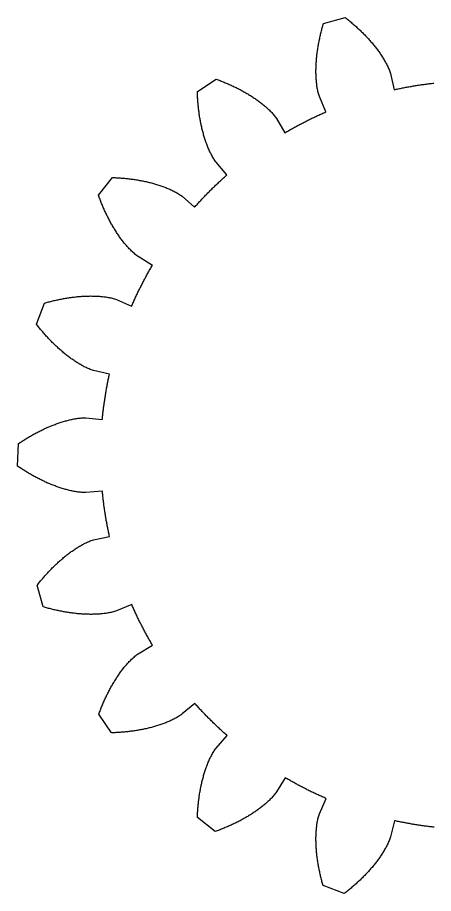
# Model space of a CAD drawing. Header units: millimetres. Extents: x -55 to 60, y -17 to 21.
# Drawn here: x 37.91 to 47.97, y -8.63 to 12.59 of the extents above; entities that cross this region are included whole.
import ezdxf

# ---------------------------------------------------------------- set-up
doc = ezdxf.new("R2010")
doc.units = ezdxf.units.MM
doc.header["$MEASUREMENT"] = 0
doc.layers.add('Layer 1', color=7, linetype='Continuous')

msp = doc.modelspace()

# ---------------------------------------------------------------- linework, layer by layer
at = {"layer": 'Layer 1', "color": 40, "lineweight": 25}
for points in [[(47.9877, -7.028), (47.9615, -7.0251), (47.9353, -7.0221), (47.9091, -7.019), (47.8829, -7.0158), (47.8567, -7.0126), (47.8306, -7.0093), (47.8044, -7.0059), (47.7782, -7.0024), (47.7521, -6.9989), (47.726, -6.9952), (47.6999, -6.9916), (47.6738, -6.9878), (47.6477, -6.9839), (47.6216, -6.98), (47.5955, -6.976), (47.5695, -6.9719), (47.5434, -6.9678), (47.5174, -6.9636), (47.4914, -6.9593), (47.4653, -6.9549), (47.4394, -6.9504), (47.4134, -6.9459), (47.3874, -6.9413), (47.3614, -6.9366), (47.3355, -6.9319), (47.3096, -6.927), (47.2837, -6.9221), (47.2578, -6.9171), (47.2319, -6.9121), (47.206, -6.9069), (47.1801, -6.9017), (47.1543, -6.8965), (47.1285, -6.8911), (47.1027, -6.8857), (47.0769, -6.8802), (47.0511, -6.8746), (47.0253, -6.8689), (46.9296, -7.2573), (46.9224, -7.2827), (46.9141, -7.3077), (46.905, -7.3325), (46.8953, -7.357), (46.8851, -7.3814), (46.8745, -7.4055), (46.8634, -7.4295), (46.852, -7.4532), (46.8402, -7.4768), (46.828, -7.5003), (46.8156, -7.5235), (46.8029, -7.5466), (46.7898, -7.5696), (46.7765, -7.5924), (46.763, -7.6151), (46.7492, -7.6376), (46.7352, -7.66), (46.7209, -7.6822), (46.7064, -7.7043), (46.6918, -7.7262), (46.6769, -7.748), (46.6618, -7.7697), (46.6465, -7.7912), (46.631, -7.8126), (46.6153, -7.8339), (46.5995, -7.855), (46.5835, -7.8759), (46.5673, -7.8968), (46.5509, -7.9176), (46.5344, -7.9382), (46.5177, -7.9587), (46.5009, -7.979), (46.4839, -7.9992), (46.4667, -8.0193), (46.4495, -8.0393), (46.4321, -8.0592), (46.4145, -8.0789), (46.3968, -8.0985), (46.379, -8.118), (46.361, -8.1373), (46.3429, -8.1566), (46.3247, -8.1757), (46.3064, -8.1947), (46.2879, -8.2136), (46.2693, -8.2323), (46.2506, -8.251), (46.2318, -8.2695), (46.2128, -8.2879), (46.1938, -8.3063), (46.1746, -8.3244), (46.1554, -8.3425), (46.136, -8.3605), (46.1165, -8.3783), (46.0969, -8.3961), (46.0772, -8.4137), (46.0574, -8.4312), (46.0375, -8.4486), (46.0175, -8.4659), (45.9974, -8.483), (45.9773, -8.5001), (45.957, -8.5171), (45.9366, -8.5339), (45.9162, -8.5506), (45.8957, -8.5672), (45.875, -8.5837), (45.8543, -8.6001), (45.8335, -8.6164), (45.8126, -8.6325), (45.3006, -8.4432), (45.2934, -8.4178), (45.2862, -8.3924), (45.2793, -8.3669), (45.2724, -8.3414), (45.2657, -8.3159), (45.2591, -8.2903), (45.2527, -8.2647), (45.2464, -8.239), (45.2402, -8.2133), (45.2342, -8.1876), (45.2283, -8.1618), (45.2226, -8.136), (45.217, -8.1102), (45.2116, -8.0843), (45.2063, -8.0584), (45.2012, -8.0324), (45.1962, -8.0065), (45.1914, -7.9806), (45.1868, -7.9546), (45.1823, -7.9285), (45.1779, -7.9024), (45.1738, -7.8764), (45.1698, -7.8503), (45.1659, -7.8241), (45.1623, -7.798), (45.1588, -7.7718), (45.1554, -7.7456), (45.1523, -7.7194), (45.1493, -7.6931), (45.1465, -7.6669), (45.1439, -7.6406), (45.1415, -7.6143), (45.1393, -7.588), (45.1372, -7.5617), (45.1354, -7.5353), (45.1337, -7.509), (45.1322, -7.4826), (45.131, -7.4562), (45.1299, -7.4298), (45.1291, -7.4034), (45.1285, -7.377), (45.1281, -7.3506), (45.1279, -7.3242), (45.128, -7.2978), (45.1282, -7.2714), (45.1288, -7.245), (45.1295, -7.2186), (45.1305, -7.1922), (45.1318, -7.1658), (45.1333, -7.1395), (45.1351, -7.1131), (45.1372, -7.0868), (45.1396, -7.0605), (45.1422, -7.0342), (45.1452, -7.008), (45.1485, -6.9819), (45.1521, -6.9557), (45.156, -6.9296), (45.1604, -6.9036), (45.1651, -6.8777), (45.1702, -6.8518), (45.1758, -6.826), (45.1818, -6.8003), (45.1884, -6.7747), (45.1956, -6.7494), (45.2036, -6.7242), (45.2127, -6.6995), (45.372, -6.3327), (45.3478, -6.3221), (45.3237, -6.3115), (45.2996, -6.3008), (45.2755, -6.2901), (45.2514, -6.2792), (45.2274, -6.2684), (45.2034, -6.2574), (45.1795, -6.2464), (45.1555, -6.2353), (45.1316, -6.2241), (45.1078, -6.2129), (45.084, -6.2016), (45.0602, -6.1902), (45.0364, -6.1787), (45.0127, -6.1672), (44.989, -6.1556), (44.9653, -6.144), (44.9417, -6.1323), (44.9181, -6.1205), (44.8945, -6.1086), (44.871, -6.0967), (44.8475, -6.0847), (44.8241, -6.0726), (44.8006, -6.0605), (44.7773, -6.0483), (44.7539, -6.036), (44.7306, -6.0237), (44.7073, -6.0113), (44.6841, -5.9988), (44.6609, -5.9863), (44.6377, -5.9737), (44.6146, -5.961), (44.5915, -5.9482), (44.5684, -5.9354), (44.5454, -5.9225), (44.5224, -5.9096), (44.4995, -5.8966), (44.4766, -5.8835), (44.4537, -5.8704), (44.4309, -5.8572), (44.4081, -5.8439), (44.3853, -5.8306), (44.1743, -6.1703), (44.1596, -6.1923), (44.1439, -6.2135), (44.1277, -6.2342), (44.1109, -6.2546), (44.0936, -6.2746), (44.076, -6.2943), (44.0581, -6.3136), (44.0399, -6.3327), (44.0214, -6.3515), (44.0026, -6.37), (43.9836, -6.3883), (43.9643, -6.4064), (43.9449, -6.4242), (43.9252, -6.4418), (43.9053, -6.4591), (43.8852, -6.4763), (43.865, -6.4932), (43.8445, -6.5099), (43.8239, -6.5265), (43.8032, -6.5428), (43.7823, -6.5589), (43.7612, -6.5749), (43.74, -6.5906), (43.7187, -6.6062), (43.6972, -6.6216), (43.6756, -6.6367), (43.6539, -6.6517), (43.6321, -6.6666), (43.6101, -6.6813), (43.588, -6.6958), (43.5658, -6.7101), (43.5435, -6.7242), (43.5211, -6.7382), (43.4986, -6.7521), (43.476, -6.7657), (43.4533, -6.7792), (43.4305, -6.7925), (43.4077, -6.8057), (43.3847, -6.8187), (43.3616, -6.8316), (43.3384, -6.8443), (43.3152, -6.8569), (43.2919, -6.8692), (43.2685, -6.8815), (43.245, -6.8936), (43.2215, -6.9056), (43.1979, -6.9174), (43.1741, -6.9291), (43.1503, -6.9406), (43.1265, -6.952), (43.1026, -6.9632), (43.0786, -6.9743), (43.0545, -6.9852), (43.0304, -6.996), (43.0063, -7.0067), (42.982, -7.0173), (42.9577, -7.0276), (42.9334, -7.0379), (42.909, -7.048), (42.8845, -7.058), (42.86, -7.0679), (42.8354, -7.0776), (42.8108, -7.0872), (42.7862, -7.0966), (42.7615, -7.1059), (42.7367, -7.1151), (42.7119, -7.1242), (42.687, -7.1331), (42.2586, -6.7948), (42.2595, -6.7684), (42.2606, -6.742), (42.2618, -6.7157), (42.2632, -6.6893), (42.2647, -6.6629), (42.2664, -6.6366), (42.2681, -6.6102), (42.2701, -6.5838), (42.2722, -6.5575), (42.2744, -6.5312), (42.2768, -6.5049), (42.2793, -6.4785), (42.282, -6.4523), (42.2848, -6.426), (42.2878, -6.3997), (42.2909, -6.3734), (42.2942, -6.3473), (42.2977, -6.3211), (42.3013, -6.2949), (42.3051, -6.2687), (42.309, -6.2426), (42.3131, -6.2166), (42.3173, -6.1905), (42.3218, -6.1644), (42.3264, -6.1384), (42.3311, -6.1125), (42.336, -6.0865), (42.3412, -6.0606), (42.3464, -6.0347), (42.3519, -6.0089), (42.3575, -5.9831), (42.3634, -5.9573), (42.3694, -5.9316), (42.3756, -5.9059), (42.3819, -5.8803), (42.3885, -5.8547), (42.3953, -5.8292), (42.4022, -5.8037), (42.4094, -5.7783), (42.4168, -5.7529), (42.4243, -5.7276), (42.4321, -5.7024), (42.4401, -5.6772), (42.4483, -5.6521), (42.4567, -5.6271), (42.4654, -5.6021), (42.4743, -5.5773), (42.4834, -5.5525), (42.4927, -5.5278), (42.5023, -5.5032), (42.5122, -5.4787), (42.5223, -5.4543), (42.5327, -5.4301), (42.5433, -5.4059), (42.5542, -5.3819), (42.5654, -5.358), (42.5769, -5.3342), (42.5888, -5.3107), (42.6009, -5.2872), (42.6134, -5.264), (42.6263, -5.241), (42.6396, -5.2182), (42.6533, -5.1956), (42.6674, -5.1733), (42.6821, -5.1514), (42.6975, -5.13), (42.7138, -5.1093), (42.9787, -4.8096), (42.9589, -4.7921), (42.9392, -4.7746), (42.9196, -4.757), (42.9, -4.7393), (42.8805, -4.7216), (42.861, -4.7038), (42.8416, -4.686), (42.8222, -4.6681), (42.8029, -4.6501), (42.7836, -4.6321), (42.7644, -4.614), (42.7452, -4.5959), (42.7261, -4.5778), (42.707, -4.5595), (42.688, -4.5412), (42.6691, -4.5229), (42.6502, -4.5045), (42.6313, -4.4861), (42.6125, -4.4676), (42.5938, -4.449), (42.5751, -4.4304), (42.5565, -4.4117), (42.5379, -4.393), (42.5194, -4.3742), (42.5009, -4.3554), (42.4825, -4.3365), (42.4641, -4.3176), (42.4458, -4.2986), (42.4276, -4.2795), (42.4094, -4.2604), (42.3912, -4.2413), (42.3732, -4.2221), (42.3551, -4.2028), (42.3372, -4.1835), (42.3192, -4.1642), (42.3014, -4.1448), (42.2836, -4.1253), (42.2659, -4.1058), (42.2482, -4.0862), (42.2305, -4.0666), (42.213, -4.0469), (42.1954, -4.0272), (41.8897, -4.2851), (41.869, -4.3015), (41.8475, -4.3168), (41.8256, -4.3315), (41.8034, -4.3457), (41.7808, -4.3594), (41.758, -4.3727), (41.735, -4.3855), (41.7117, -4.398), (41.6883, -4.4102), (41.6647, -4.422), (41.641, -4.4335), (41.6171, -4.4447), (41.5931, -4.4556), (41.5689, -4.4663), (41.5446, -4.4767), (41.5202, -4.4868), (41.4958, -4.4966), (41.4711, -4.5062), (41.4465, -4.5156), (41.4217, -4.5247), (41.3968, -4.5336), (41.3719, -4.5422), (41.3468, -4.5507), (41.3217, -4.5589), (41.2965, -4.5669), (41.2713, -4.5746), (41.2461, -4.5822), (41.2207, -4.5896), (41.1952, -4.5967), (41.1697, -4.6037), (41.1442, -4.6105), (41.1187, -4.617), (41.093, -4.6234), (41.0673, -4.6296), (41.0416, -4.6356), (41.0159, -4.6414), (40.9901, -4.6471), (40.9643, -4.6525), (40.9384, -4.6578), (40.9124, -4.6629), (40.8865, -4.6678), (40.8605, -4.6726), (40.8346, -4.6772), (40.8085, -4.6816), (40.7824, -4.6859), (40.7563, -4.69), (40.7302, -4.6939), (40.7041, -4.6977), (40.6778, -4.7013), (40.6517, -4.7047), (40.6255, -4.708), (40.5992, -4.7112), (40.573, -4.7141), (40.5467, -4.717), (40.5204, -4.7196), (40.4941, -4.7222), (40.4678, -4.7246), (40.4414, -4.7268), (40.4151, -4.7289), (40.3888, -4.7308), (40.3624, -4.7326), (40.336, -4.7343), (40.3097, -4.7358), (40.2833, -4.7371), (40.2569, -4.7384), (40.2305, -4.7394), (40.2041, -4.7404), (40.1777, -4.7412), (39.8748, -4.2871), (39.8838, -4.2623), (39.893, -4.2375), (39.9023, -4.2128), (39.9118, -4.1881), (39.9214, -4.1635), (39.9311, -4.139), (39.9409, -4.1144), (39.9509, -4.09), (39.961, -4.0656), (39.9713, -4.0412), (39.9817, -4.0169), (39.9922, -3.9927), (40.0029, -3.9685), (40.0137, -3.9444), (40.0247, -3.9203), (40.0358, -3.8963), (40.047, -3.8724), (40.0584, -3.8486), (40.0699, -3.8248), (40.0816, -3.8011), (40.0934, -3.7775), (40.1053, -3.754), (40.1174, -3.7305), (40.1297, -3.707), (40.1421, -3.6837), (40.1547, -3.6605), (40.1674, -3.6374), (40.1802, -3.6143), (40.1933, -3.5913), (40.2064, -3.5684), (40.2198, -3.5457), (40.2332, -3.523), (40.2469, -3.5004), (40.2607, -3.4778), (40.2747, -3.4554), (40.2889, -3.4331), (40.3032, -3.411), (40.3177, -3.3889), (40.3324, -3.3669), (40.3472, -3.345), (40.3622, -3.3233), (40.3774, -3.3017), (40.3928, -3.2803), (40.4083, -3.2589), (40.4241, -3.2377), (40.44, -3.2167), (40.4562, -3.1958), (40.4725, -3.175), (40.489, -3.1544), (40.5058, -3.134), (40.5227, -3.1138), (40.5398, -3.0937), (40.5572, -3.0738), (40.5748, -3.0541), (40.5926, -3.0346), (40.6106, -3.0154), (40.6289, -2.9964), (40.6475, -2.9776), (40.6663, -2.9591), (40.6853, -2.9408), (40.7047, -2.9229), (40.7244, -2.9053), (40.7444, -2.8881), (40.7647, -2.8713), (40.7855, -2.855), (40.8067, -2.8394), (40.8286, -2.8247), (41.1731, -2.6216), (41.1597, -2.5988), (41.1464, -2.576), (41.1332, -2.5532), (41.12, -2.5304), (41.1069, -2.5075), (41.0939, -2.4846), (41.0809, -2.4616), (41.068, -2.4386), (41.0552, -2.4155), (41.0424, -2.3925), (41.0297, -2.3693), (41.0171, -2.3462), (41.0045, -2.323), (40.992, -2.2998), (40.9796, -2.2765), (40.9673, -2.2532), (40.955, -2.2299), (40.9427, -2.2065), (40.9306, -2.1831), (40.9185, -2.1596), (40.9065, -2.1362), (40.8945, -2.1127), (40.8826, -2.0891), (40.8708, -2.0655), (40.8591, -2.0419), (40.8474, -2.0183), (40.8358, -1.9946), (40.8242, -1.9709), (40.8128, -1.9471), (40.8014, -1.9233), (40.79, -1.8995), (40.7788, -1.8757), (40.7676, -1.8518), (40.7565, -1.8279), (40.7454, -1.8039), (40.7344, -1.7799), (40.7235, -1.7559), (40.7127, -1.7319), (40.7019, -1.7078), (40.6912, -1.6837), (40.6806, -1.6596), (40.67, -1.6354), (40.2995, -1.7862), (40.2747, -1.7953), (40.2496, -1.8033), (40.2242, -1.8105), (40.1987, -1.8171), (40.173, -1.8232), (40.1472, -1.8288), (40.1213, -1.8339), (40.0954, -1.8386), (40.0693, -1.8429), (40.0432, -1.8469), (40.0171, -1.8505), (39.9909, -1.8538), (39.9647, -1.8567), (39.9384, -1.8594), (39.9121, -1.8618), (39.8858, -1.8638), (39.8595, -1.8656), (39.8331, -1.8672), (39.8067, -1.8684), (39.7804, -1.8694), (39.754, -1.8702), (39.7276, -1.8707), (39.7011, -1.871), (39.6747, -1.871), (39.6483, -1.8709), (39.6219, -1.8705), (39.5956, -1.8698), (39.5692, -1.869), (39.5427, -1.868), (39.5163, -1.8667), (39.49, -1.8653), (39.4636, -1.8636), (39.4373, -1.8618), (39.4109, -1.8597), (39.3846, -1.8575), (39.3583, -1.855), (39.3321, -1.8524), (39.3058, -1.8496), (39.2796, -1.8467), (39.2533, -1.8435), (39.2271, -1.8402), (39.201, -1.8367), (39.1748, -1.833), (39.1487, -1.8292), (39.1226, -1.8252), (39.0965, -1.821), (39.0705, -1.8167), (39.0444, -1.8122), (39.0184, -1.8075), (38.9924, -1.8027), (38.9665, -1.7978), (38.9406, -1.7926), (38.9146, -1.7873), (38.8888, -1.7819), (38.863, -1.7763), (38.8372, -1.7706), (38.8114, -1.7648), (38.7856, -1.7587), (38.76, -1.7526), (38.7343, -1.7463), (38.7086, -1.7398), (38.6831, -1.7333), (38.6576, -1.7266), (38.6321, -1.7197), (38.6066, -1.7127), (38.5811, -1.7056), (38.5557, -1.6983), (38.5304, -1.691), (38.3826, -1.1654), (38.3989, -1.1446), (38.4153, -1.1239), (38.4318, -1.1033), (38.4484, -1.0828), (38.4651, -1.0623), (38.4819, -1.042), (38.4989, -1.0217), (38.5159, -1.0015), (38.5331, -0.9814), (38.5504, -0.9614), (38.5678, -0.9415), (38.5853, -0.9217), (38.6029, -0.9021), (38.6206, -0.8825), (38.6385, -0.863), (38.6565, -0.8436), (38.6745, -0.8243), (38.6927, -0.8052), (38.711, -0.7861), (38.7294, -0.7672), (38.748, -0.7483), (38.7666, -0.7296), (38.7854, -0.7111), (38.8043, -0.6926), (38.8233, -0.6742), (38.8424, -0.656), (38.8616, -0.638), (38.881, -0.62), (38.9005, -0.6021), (38.9201, -0.5844), (38.9398, -0.5669), (38.9596, -0.5495), (38.9796, -0.5322), (38.9997, -0.5151), (39.0199, -0.4981), (39.0403, -0.4813), (39.0608, -0.4646), (39.0814, -0.4481), (39.1021, -0.4317), (39.123, -0.4155), (39.144, -0.3995), (39.1651, -0.3837), (39.1864, -0.368), (39.2078, -0.3525), (39.2293, -0.3372), (39.251, -0.3221), (39.2728, -0.3072), (39.2947, -0.2925), (39.3168, -0.278), (39.339, -0.2638), (39.3614, -0.2497), (39.3839, -0.236), (39.4065, -0.2224), (39.4294, -0.2091), (39.4523, -0.1961), (39.4754, -0.1834), (39.4987, -0.1709), (39.5221, -0.1588), (39.5457, -0.147), (39.5695, -0.1356), (39.5934, -0.1245), (39.6176, -0.1138), (39.6419, -0.1036), (39.6665, -0.0939), (39.6913, -0.0849), (39.7163, -0.0765), (39.7417, -0.0694), (40.132, 0.0174), (40.1264, 0.0431), (40.1207, 0.0689), (40.1152, 0.0947), (40.1097, 0.1205), (40.1044, 0.1463), (40.0991, 0.1721), (40.0938, 0.198), (40.0887, 0.2239), (40.0836, 0.2497), (40.0786, 0.2756), (40.0736, 0.3015), (40.0688, 0.3275), (40.064, 0.3534), (40.0593, 0.3794), (40.0547, 0.4053), (40.0501, 0.4313), (40.0456, 0.4573), (40.0412, 0.4833), (40.0369, 0.5093), (40.0326, 0.5353), (40.0285, 0.5614), (40.0244, 0.5874), (40.0203, 0.6135), (40.0164, 0.6396), (40.0125, 0.6657), (40.0087, 0.6918), (40.005, 0.7179), (40.0013, 0.744), (39.9978, 0.7701), (39.9943, 0.7963), (39.9909, 0.8224), (39.9875, 0.8486), (39.9843, 0.8748), (39.9811, 0.901), (39.978, 0.9272), (39.9749, 0.9534), (39.972, 0.9796), (39.9691, 1.0058), (39.9663, 1.032), (39.9635, 1.0582), (39.9609, 1.0845), (39.9583, 1.1107), (39.5593, 1.0818), (39.533, 1.0807), (39.5066, 1.0809), (39.4802, 1.0819), (39.4539, 1.0835), (39.4276, 1.0857), (39.4013, 1.0884), (39.3751, 1.0915), (39.349, 1.095), (39.3229, 1.099), (39.2969, 1.1033), (39.2709, 1.1079), (39.245, 1.1129), (39.2191, 1.1182), (39.1933, 1.1238), (39.1676, 1.1296), (39.1419, 1.1358), (39.1163, 1.1422), (39.0908, 1.1489), (39.0653, 1.1559), (39.0399, 1.1631), (39.0146, 1.1705), (38.9893, 1.1782), (38.9641, 1.1861), (38.9389, 1.1942), (38.9139, 1.2025), (38.8889, 1.211), (38.864, 1.2198), (38.8392, 1.2287), (38.8144, 1.2379), (38.7896, 1.2472), (38.765, 1.2568), (38.7405, 1.2665), (38.716, 1.2764), (38.6916, 1.2865), (38.6672, 1.2967), (38.643, 1.3072), (38.6188, 1.3178), (38.5947, 1.3285), (38.5707, 1.3395), (38.5467, 1.3506), (38.5228, 1.3618), (38.499, 1.3732), (38.4753, 1.3848), (38.4516, 1.3965), (38.428, 1.4084), (38.4045, 1.4204), (38.381, 1.4326), (38.3577, 1.4449), (38.3343, 1.4574), (38.3111, 1.47), (38.288, 1.4827), (38.2649, 1.4956), (38.2419, 1.5087), (38.219, 1.5218), (38.1962, 1.5351), (38.1734, 1.5485), (38.1507, 1.562), (38.1281, 1.5757), (38.1056, 1.5895), (38.0831, 1.6034), (38.0607, 1.6175), (38.0384, 1.6316), (38.0162, 1.6459), (37.9941, 1.6603), (37.972, 1.6748), (37.95, 1.6895), (37.9281, 1.7042), (37.9062, 1.7191), (37.9281, 2.2645), (37.95, 2.2793), (37.972, 2.2939), (37.9941, 2.3084), (38.0162, 2.3228), (38.0384, 2.3371), (38.0607, 2.3512), (38.0831, 2.3653), (38.1056, 2.3792), (38.1281, 2.393), (38.1507, 2.4067), (38.1734, 2.4202), (38.1962, 2.4337), (38.219, 2.4469), (38.2419, 2.4601), (38.2649, 2.4731), (38.288, 2.486), (38.3111, 2.4987), (38.3343, 2.5113), (38.3577, 2.5238), (38.381, 2.5361), (38.4045, 2.5483), (38.428, 2.5603), (38.4516, 2.5722), (38.4753, 2.584), (38.499, 2.5955), (38.5228, 2.6069), (38.5467, 2.6182), (38.5707, 2.6293), (38.5947, 2.6402), (38.6188, 2.651), (38.643, 2.6616), (38.6672, 2.672), (38.6916, 2.6823), (38.716, 2.6924), (38.7405, 2.7023), (38.765, 2.712), (38.7896, 2.7215), (38.8144, 2.7309), (38.8392, 2.74), (38.864, 2.749), (38.8889, 2.7577), (38.9139, 2.7663), (38.9389, 2.7746), (38.9641, 2.7827), (38.9893, 2.7906), (39.0146, 2.7983), (39.0399, 2.8057), (39.0653, 2.8129), (39.0908, 2.8198), (39.1163, 2.8265), (39.1419, 2.8329), (39.1676, 2.8391), (39.1933, 2.845), (39.2191, 2.8506), (39.245, 2.8559), (39.2709, 2.8608), (39.2969, 2.8655), (39.3229, 2.8698), (39.349, 2.8737), (39.3751, 2.8772), (39.4013, 2.8804), (39.4276, 2.883), (39.4539, 2.8852), (39.4802, 2.8868), (39.5066, 2.8878), (39.533, 2.888), (39.5593, 2.887), (39.9574, 2.8488), (39.96, 2.8751), (39.9626, 2.9013), (39.9653, 2.9276), (39.9681, 2.9538), (39.9709, 2.98), (39.9739, 3.0062), (39.9769, 3.0324), (39.98, 3.0586), (39.9831, 3.0848), (39.9864, 3.111), (39.9897, 3.1372), (39.9931, 3.1633), (39.9965, 3.1895), (40.0001, 3.2156), (40.0037, 3.2417), (40.0074, 3.2678), (40.0112, 3.2939), (40.015, 3.32), (40.019, 3.3461), (40.0229, 3.3722), (40.027, 3.3982), (40.0312, 3.4243), (40.0354, 3.4503), (40.0397, 3.4763), (40.0441, 3.5024), (40.0485, 3.5284), (40.0531, 3.5543), (40.0577, 3.5803), (40.0623, 3.6063), (40.0671, 3.6322), (40.0719, 3.6581), (40.0768, 3.6841), (40.0818, 3.71), (40.0869, 3.7358), (40.092, 3.7617), (40.0972, 3.7876), (40.1025, 3.8134), (40.1079, 3.8392), (40.1133, 3.865), (40.1188, 3.8908), (40.1244, 3.9166), (40.13, 3.9424), (39.7417, 4.0381), (39.7163, 4.0453), (39.6913, 4.0536), (39.6665, 4.0627), (39.6419, 4.0724), (39.6176, 4.0826), (39.5934, 4.0932), (39.5695, 4.1043), (39.5457, 4.1157), (39.5221, 4.1275), (39.4987, 4.1397), (39.4754, 4.1521), (39.4523, 4.1648), (39.4294, 4.1779), (39.4065, 4.1912), (39.3839, 4.2047), (39.3614, 4.2185), (39.339, 4.2325), (39.3168, 4.2468), (39.2947, 4.2613), (39.2728, 4.2759), (39.251, 4.2908), (39.2293, 4.3059), (39.2078, 4.3212), (39.1864, 4.3367), (39.1651, 4.3524), (39.144, 4.3682), (39.123, 4.3842), (39.1021, 4.4004), (39.0814, 4.4168), (39.0608, 4.4333), (39.0403, 4.45), (39.0199, 4.4668), (38.9997, 4.4838), (38.9796, 4.501), (38.9596, 4.5182), (38.9398, 4.5356), (38.9201, 4.5532), (38.9005, 4.5709), (38.881, 4.5887), (38.8616, 4.6067), (38.8424, 4.6248), (38.8233, 4.643), (38.8043, 4.6613), (38.7854, 4.6798), (38.7666, 4.6984), (38.748, 4.7171), (38.7294, 4.7359), (38.711, 4.7549), (38.6927, 4.7739), (38.6745, 4.7931), (38.6565, 4.8123), (38.6385, 4.8317), (38.6206, 4.8512), (38.6029, 4.8708), (38.5853, 4.8905), (38.5678, 4.9103), (38.5504, 4.9302), (38.5331, 4.9502), (38.5159, 4.9703), (38.4989, 4.9904), (38.4819, 5.0107), (38.4651, 5.0311), (38.4484, 5.0515), (38.4318, 5.072), (38.4153, 5.0927), (38.3989, 5.1134), (38.3826, 5.1342), (38.3664, 5.1551), (38.5557, 5.6671), (38.5811, 5.6743), (38.6066, 5.6815), (38.6321, 5.6884), (38.6576, 5.6953), (38.6831, 5.702), (38.7086, 5.7086), (38.7343, 5.715), (38.76, 5.7213), (38.7856, 5.7275), (38.8114, 5.7335), (38.8372, 5.7394), (38.863, 5.7451), (38.8888, 5.7507), (38.9146, 5.7561), (38.9406, 5.7614), (38.9665, 5.7665), (38.9924, 5.7715), (39.0184, 5.7763), (39.0444, 5.7809), (39.0705, 5.7854), (39.0965, 5.7898), (39.1226, 5.7939), (39.1487, 5.7979), (39.1748, 5.8018), (39.201, 5.8054), (39.2271, 5.8089), (39.2533, 5.8123), (39.2796, 5.8154), (39.3058, 5.8184), (39.3321, 5.8212), (39.3583, 5.8238), (39.3846, 5.8262), (39.4109, 5.8285), (39.4373, 5.8305), (39.4636, 5.8324), (39.49, 5.834), (39.5163, 5.8355), (39.5427, 5.8367), (39.5692, 5.8378), (39.5956, 5.8386), (39.6219, 5.8392), (39.6483, 5.8396), (39.6747, 5.8398), (39.7011, 5.8397), (39.7276, 5.8395), (39.754, 5.8389), (39.7804, 5.8382), (39.8067, 5.8372), (39.8331, 5.8359), (39.8595, 5.8344), (39.8858, 5.8326), (39.9121, 5.8305), (39.9384, 5.8281), (39.9647, 5.8255), (39.9909, 5.8225), (40.0171, 5.8192), (40.0432, 5.8156), (40.0693, 5.8117), (40.0954, 5.8073), (40.1213, 5.8026), (40.1472, 5.7975), (40.173, 5.7919), (40.1987, 5.7859), (40.2242, 5.7793), (40.2496, 5.7721), (40.2747, 5.7641), (40.2995, 5.755), (40.6663, 5.5957), (40.6768, 5.6199), (40.6875, 5.644), (40.6981, 5.6681), (40.7089, 5.6922), (40.7197, 5.7163), (40.7306, 5.7403), (40.7416, 5.7643), (40.7526, 5.7882), (40.7637, 5.8122), (40.7749, 5.8361), (40.7861, 5.8599), (40.7974, 5.8837), (40.8088, 5.9075), (40.8202, 5.9313), (40.8317, 5.955), (40.8433, 5.9787), (40.855, 6.0024), (40.8667, 6.026), (40.8785, 6.0496), (40.8904, 6.0732), (40.9023, 6.0967), (40.9143, 6.1202), (40.9263, 6.1436), (40.9385, 6.1671), (40.9507, 6.1904), (40.963, 6.2138), (40.9753, 6.2371), (40.9877, 6.2604), (41.0002, 6.2836), (41.0127, 6.3068), (41.0253, 6.33), (41.038, 6.3531), (41.0507, 6.3762), (41.0635, 6.3993), (41.0764, 6.4223), (41.0893, 6.4453), (41.1024, 6.4682), (41.1154, 6.4911), (41.1286, 6.514), (41.1418, 6.5368), (41.1551, 6.5596), (41.1684, 6.5824), (40.8286, 6.7934), (40.8067, 6.8081), (40.7855, 6.8238), (40.7647, 6.84), (40.7444, 6.8568), (40.7244, 6.8741), (40.7047, 6.8917), (40.6853, 6.9096), (40.6663, 6.9278), (40.6475, 6.9463), (40.6289, 6.9651), (40.6106, 6.9841), (40.5926, 7.0034), (40.5748, 7.0228), (40.5572, 7.0425), (40.5398, 7.0624), (40.5227, 7.0825), (40.5058, 7.1027), (40.489, 7.1232), (40.4725, 7.1438), (40.4562, 7.1645), (40.44, 7.1854), (40.4241, 7.2065), (40.4083, 7.2277), (40.3928, 7.249), (40.3774, 7.2705), (40.3622, 7.2921), (40.3472, 7.3138), (40.3324, 7.3356), (40.3177, 7.3576), (40.3032, 7.3797), (40.2889, 7.4019), (40.2747, 7.4242), (40.2607, 7.4466), (40.2469, 7.4691), (40.2332, 7.4917), (40.2198, 7.5144), (40.2064, 7.5372), (40.1933, 7.5601), (40.1802, 7.583), (40.1674, 7.6061), (40.1547, 7.6293), (40.1421, 7.6525), (40.1297, 7.6758), (40.1174, 7.6992), (40.1053, 7.7227), (40.0934, 7.7462), (40.0816, 7.7699), (40.0699, 7.7936), (40.0584, 7.8174), (40.047, 7.8412), (40.0358, 7.8651), (40.0247, 7.8891), (40.0137, 7.9132), (40.0029, 7.9373), (39.9922, 7.9614), (39.9817, 7.9857), (39.9713, 8.01), (39.961, 8.0343), (39.9509, 8.0587), (39.9409, 8.0832), (39.9311, 8.1077), (39.9214, 8.1323), (39.9118, 8.1569), (39.9023, 8.1815), (39.893, 8.2063), (39.8838, 8.231), (39.8748, 8.2558), (39.8658, 8.2807), (40.2041, 8.7091), (40.2305, 8.7082), (40.2569, 8.7071), (40.2833, 8.7059), (40.3097, 8.7045), (40.336, 8.703), (40.3624, 8.7014), (40.3888, 8.6996), (40.4151, 8.6976), (40.4414, 8.6955), (40.4678, 8.6933), (40.4941, 8.6909), (40.5204, 8.6884), (40.5467, 8.6857), (40.573, 8.6829), (40.5992, 8.6799), (40.6255, 8.6768), (40.6517, 8.6735), (40.6778, 8.67), (40.7041, 8.6664), (40.7302, 8.6626), (40.7563, 8.6587), (40.7824, 8.6546), (40.8085, 8.6504), (40.8346, 8.6459), (40.8605, 8.6413), (40.8865, 8.6366), (40.9124, 8.6317), (40.9384, 8.6265), (40.9643, 8.6213), (40.9901, 8.6158), (41.0159, 8.6102), (41.0416, 8.6043), (41.0673, 8.5983), (41.093, 8.5921), (41.1187, 8.5858), (41.1442, 8.5792), (41.1697, 8.5724), (41.1952, 8.5655), (41.2207, 8.5583), (41.2461, 8.5509), (41.2713, 8.5434), (41.2965, 8.5356), (41.3217, 8.5276), (41.3468, 8.5194), (41.3719, 8.511), (41.3968, 8.5023), (41.4217, 8.4934), (41.4465, 8.4843), (41.4711, 8.475), (41.4958, 8.4654), (41.5202, 8.4555), (41.5446, 8.4454), (41.5689, 8.435), (41.5931, 8.4244), (41.6171, 8.4135), (41.641, 8.4023), (41.6647, 8.3908), (41.6883, 8.3789), (41.7117, 8.3668), (41.735, 8.3543), (41.758, 8.3414), (41.7808, 8.3281), (41.8034, 8.3144), (41.8256, 8.3003), (41.8475, 8.2856), (41.869, 8.2702), (41.8897, 8.2539), (42.1893, 7.989), (42.2068, 8.0088), (42.2244, 8.0285), (42.242, 8.0481), (42.2596, 8.0677), (42.2774, 8.0872), (42.2952, 8.1067), (42.313, 8.1261), (42.3309, 8.1455), (42.3488, 8.1648), (42.3668, 8.1841), (42.3849, 8.2033), (42.403, 8.2225), (42.4212, 8.2416), (42.4394, 8.2607), (42.4577, 8.2797), (42.4761, 8.2986), (42.4944, 8.3175), (42.5129, 8.3364), (42.5314, 8.3552), (42.55, 8.3739), (42.5686, 8.3926), (42.5872, 8.4112), (42.606, 8.4298), (42.6247, 8.4483), (42.6436, 8.4668), (42.6625, 8.4852), (42.6814, 8.5036), (42.7004, 8.5219), (42.7194, 8.5401), (42.7385, 8.5583), (42.7577, 8.5765), (42.7769, 8.5945), (42.7961, 8.6126), (42.8154, 8.6305), (42.8348, 8.6485), (42.8542, 8.6663), (42.8737, 8.6841), (42.8932, 8.7019), (42.9128, 8.7195), (42.9324, 8.7372), (42.952, 8.7547), (42.9718, 8.7723), (42.7138, 9.078), (42.6975, 9.0987), (42.6821, 9.1202), (42.6674, 9.1421), (42.6533, 9.1643), (42.6396, 9.1869), (42.6263, 9.2097), (42.6134, 9.2328), (42.6009, 9.256), (42.5888, 9.2794), (42.5769, 9.303), (42.5654, 9.3267), (42.5542, 9.3506), (42.5433, 9.3746), (42.5327, 9.3988), (42.5223, 9.4231), (42.5122, 9.4475), (42.5023, 9.472), (42.4927, 9.4966), (42.4834, 9.5212), (42.4743, 9.546), (42.4654, 9.5709), (42.4567, 9.5958), (42.4483, 9.6209), (42.4401, 9.646), (42.4321, 9.6712), (42.4243, 9.6964), (42.4168, 9.7216), (42.4094, 9.747), (42.4022, 9.7725), (42.3953, 9.798), (42.3885, 9.8235), (42.3819, 9.8491), (42.3756, 9.8747), (42.3694, 9.9004), (42.3634, 9.9261), (42.3575, 9.9518), (42.3519, 9.9776), (42.3464, 10.0034), (42.3412, 10.0293), (42.336, 10.0553), (42.3311, 10.0812), (42.3264, 10.1072), (42.3218, 10.1331), (42.3173, 10.1592), (42.3131, 10.1853), (42.309, 10.2114), (42.3051, 10.2375), (42.3013, 10.2637), (42.2977, 10.2899), (42.2942, 10.316), (42.2909, 10.3422), (42.2878, 10.3685), (42.2848, 10.3947), (42.282, 10.421), (42.2793, 10.4473), (42.2768, 10.4736), (42.2744, 10.4999), (42.2722, 10.5263), (42.2701, 10.5526), (42.2681, 10.5789), (42.2664, 10.6053), (42.2647, 10.6317), (42.2632, 10.658), (42.2618, 10.6844), (42.2606, 10.7108), (42.2595, 10.7372), (42.2586, 10.7636), (42.2578, 10.79), (42.7119, 11.0929), (42.7367, 11.0839), (42.7615, 11.0747), (42.7862, 11.0654), (42.8108, 11.0559), (42.8354, 11.0463), (42.86, 11.0366), (42.8845, 11.0268), (42.909, 11.0168), (42.9334, 11.0067), (42.9577, 10.9964), (42.982, 10.986), (43.0063, 10.9755), (43.0304, 10.9648), (43.0545, 10.954), (43.0786, 10.943), (43.1026, 10.9319), (43.1265, 10.9207), (43.1503, 10.9093), (43.1741, 10.8978), (43.1979, 10.8861), (43.2215, 10.8743), (43.245, 10.8624), (43.2685, 10.8503), (43.2919, 10.838), (43.3152, 10.8256), (43.3384, 10.8131), (43.3616, 10.8004), (43.3847, 10.7875), (43.4077, 10.7744), (43.4305, 10.7613), (43.4533, 10.748), (43.476, 10.7345), (43.4986, 10.7208), (43.5211, 10.707), (43.5435, 10.693), (43.5658, 10.6788), (43.588, 10.6645), (43.6101, 10.65), (43.6321, 10.6353), (43.6539, 10.6205), (43.6756, 10.6055), (43.6972, 10.5903), (43.7187, 10.5749), (43.74, 10.5594), (43.7612, 10.5436), (43.7823, 10.5277), (43.8032, 10.5115), (43.8239, 10.4952), (43.8445, 10.4787), (43.865, 10.462), (43.8852, 10.445), (43.9053, 10.4279), (43.9252, 10.4105), (43.9449, 10.3929), (43.9643, 10.3751), (43.9836, 10.3571), (44.0026, 10.3388), (44.0214, 10.3203), (44.0399, 10.3014), (44.0581, 10.2824), (44.076, 10.263), (44.0936, 10.2434), (44.1109, 10.2233), (44.1277, 10.203), (44.1439, 10.1822), (44.1596, 10.161), (44.1743, 10.1391), (44.3774, 9.7946), (44.4001, 9.808), (44.4229, 9.8213), (44.4457, 9.8345), (44.4686, 9.8477), (44.4915, 9.8608), (44.5144, 9.8738), (44.5374, 9.8868), (44.5604, 9.8997), (44.5834, 9.9125), (44.6065, 9.9253), (44.6296, 9.938), (44.6528, 9.9506), (44.676, 9.9632), (44.6992, 9.9757), (44.7225, 9.9881), (44.7458, 10.0005), (44.7691, 10.0127), (44.7925, 10.025), (44.8159, 10.0371), (44.8393, 10.0492), (44.8628, 10.0612), (44.8863, 10.0732), (44.9098, 10.0851), (44.9334, 10.0969), (44.957, 10.1086), (44.9807, 10.1203), (45.0044, 10.1319), (45.0281, 10.1435), (45.0518, 10.1549), (45.0756, 10.1663), (45.0994, 10.1777), (45.1233, 10.1889), (45.1472, 10.2001), (45.1711, 10.2112), (45.195, 10.2223), (45.219, 10.2333), (45.243, 10.2442), (45.2671, 10.255), (45.2912, 10.2658), (45.3153, 10.2765), (45.3394, 10.2872), (45.3636, 10.2977), (45.2127, 10.6682), (45.2036, 10.693), (45.1956, 10.7181), (45.1884, 10.7435), (45.1818, 10.769), (45.1758, 10.7947), (45.1702, 10.8205), (45.1651, 10.8464), (45.1604, 10.8724), (45.156, 10.8984), (45.1521, 10.9245), (45.1485, 10.9506), (45.1452, 10.9768), (45.1422, 11.003), (45.1396, 11.0293), (45.1372, 11.0556), (45.1351, 11.0819), (45.1333, 11.1082), (45.1318, 11.1346), (45.1305, 11.161), (45.1295, 11.1873), (45.1288, 11.2137), (45.1282, 11.2401), (45.128, 11.2666), (45.1279, 11.293), (45.1281, 11.3194), (45.1285, 11.3458), (45.1291, 11.3721), (45.1299, 11.3985), (45.131, 11.425), (45.1322, 11.4514), (45.1337, 11.4777), (45.1354, 11.5041), (45.1372, 11.5304), (45.1393, 11.5568), (45.1415, 11.5831), (45.1439, 11.6094), (45.1465, 11.6356), (45.1493, 11.6619), (45.1523, 11.6881), (45.1554, 11.7144), (45.1588, 11.7406), (45.1623, 11.7667), (45.1659, 11.7929), (45.1698, 11.819), (45.1738, 11.8451), (45.1779, 11.8712), (45.1823, 11.8972), (45.1868, 11.9233), (45.1914, 11.9493), (45.1962, 11.9753), (45.2012, 12.0012), (45.2063, 12.0272), (45.2116, 12.0531), (45.217, 12.0789), (45.2226, 12.1047), (45.2283, 12.1306), (45.2342, 12.1563), (45.2402, 12.1821), (45.2464, 12.2077), (45.2527, 12.2334), (45.2591, 12.2591), (45.2657, 12.2846), (45.2724, 12.3101), (45.2793, 12.3357), (45.2862, 12.3611), (45.2934, 12.3866), (45.3006, 12.412), (45.308, 12.4373), (45.8335, 12.5851), (45.8543, 12.5688), (45.875, 12.5524), (45.8957, 12.5359), (45.9162, 12.5193), (45.9366, 12.5026), (45.957, 12.4858), (45.9773, 12.4688), (45.9974, 12.4518), (46.0175, 12.4346), (46.0375, 12.4173), (46.0574, 12.3999), (46.0772, 12.3824), (46.0969, 12.3648), (46.1165, 12.3471), (46.136, 12.3292), (46.1554, 12.3112), (46.1746, 12.2932), (46.1938, 12.275), (46.2128, 12.2567), (46.2318, 12.2383), (46.2506, 12.2197), (46.2693, 12.2011), (46.2879, 12.1823), (46.3064, 12.1634), (46.3247, 12.1444), (46.3429, 12.1253), (46.361, 12.1061), (46.379, 12.0867), (46.3968, 12.0672), (46.4145, 12.0476), (46.4321, 12.0279), (46.4495, 12.0081), (46.4667, 11.9881), (46.4839, 11.968), (46.5009, 11.9478), (46.5177, 11.9274), (46.5344, 11.9069), (46.5509, 11.8863), (46.5673, 11.8656), (46.5835, 11.8447), (46.5995, 11.8237), (46.6153, 11.8026), (46.631, 11.7813), (46.6465, 11.7599), (46.6618, 11.7384), (46.6769, 11.7167), (46.6918, 11.6949), (46.7064, 11.673), (46.7209, 11.6509), (46.7352, 11.6287), (46.7492, 11.6063), (46.763, 11.5838), (46.7765, 11.5612), (46.7898, 11.5383), (46.8029, 11.5154), (46.8156, 11.4923), (46.828, 11.469), (46.8402, 11.4456), (46.852, 11.422), (46.8634, 11.3982), (46.8745, 11.3743), (46.8851, 11.3501), (46.8953, 11.3258), (46.905, 11.3012), (46.9141, 11.2765), (46.9224, 11.2514), (46.9296, 11.226), (47.0163, 10.8357), (47.0421, 10.8414), (47.0679, 10.847), (47.0936, 10.8525), (47.1194, 10.858), (47.1453, 10.8633), (47.1711, 10.8686), (47.197, 10.8739), (47.2228, 10.879), (47.2487, 10.8841), (47.2746, 10.8891), (47.3005, 10.8941), (47.3264, 10.8989), (47.3524, 10.9037), (47.3783, 10.9084), (47.4043, 10.913), (47.4303, 10.9176), (47.4563, 10.9221), (47.4823, 10.9265), (47.5083, 10.9308), (47.5343, 10.9351)], [(47.5343, 10.9351), (47.5604, 10.9392), (47.5864, 10.9433), (47.6125, 10.9474), (47.6385, 10.9513), (47.6646, 10.9552), (47.6907, 10.959), (47.7169, 10.9627), (47.743, 10.9664), (47.7691, 10.9699), (47.7952, 10.9734), (47.8214, 10.9768), (47.8476, 10.9802), (47.8737, 10.9834), (47.8999, 10.9866), (47.9261, 10.9898), (47.9523, 10.9928), (47.9785, 10.9957)]]:
    msp.add_lwpolyline(points, dxfattribs=at)

doc.saveas('drawing.dxf')
